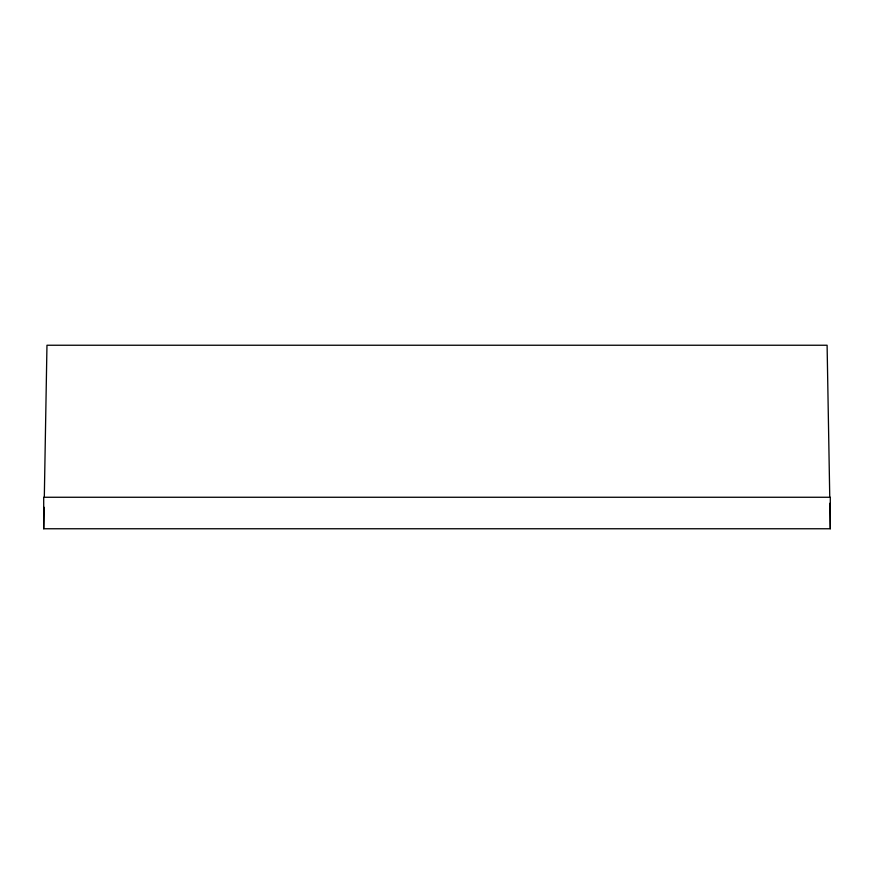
<?xml version="1.0" encoding="UTF-8"?>
<svg xmlns="http://www.w3.org/2000/svg" width="874" height="874" viewBox="0 0 874 874"><rect width="100%" height="100%" fill="white"/><g stroke="black" fill="none" stroke-linecap="round" stroke-linejoin="round"><path stroke-width="1.31" d="M43.7 528.759L43.7 497.262L830.3 497.262L830.3 528.759L43.7 528.759L44.137 507.313M44.312 497.262L46.967 345.241L827.099 345.241L829.754 497.262M829.852 503.293L830.3 528.759"/></g></svg>
